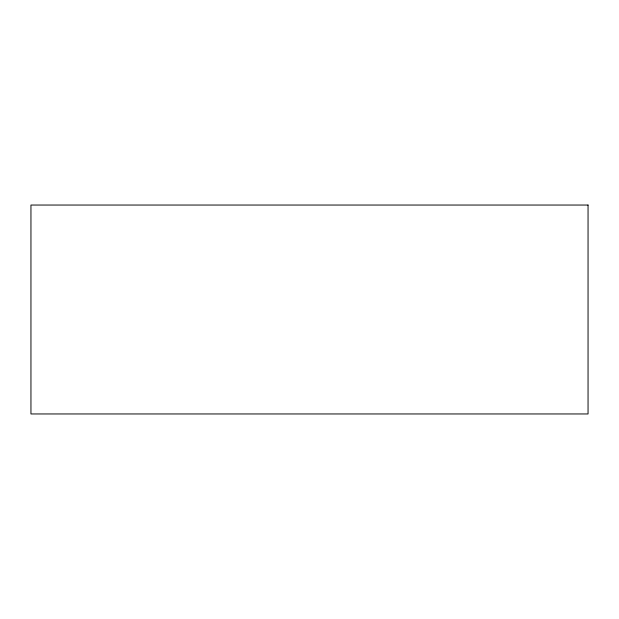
<?xml version="1.0" encoding="UTF-8"?>
<svg xmlns="http://www.w3.org/2000/svg" width="619" height="619" viewBox="0 0 619 619"><rect width="100%" height="100%" fill="white"/><g stroke="black" fill="none" stroke-linecap="round" stroke-linejoin="round"><path stroke-width="0.93" d="M588.05 205.044L30.95 205.044L30.95 413.956L588.05 413.956L588.05 205.044"/></g></svg>
